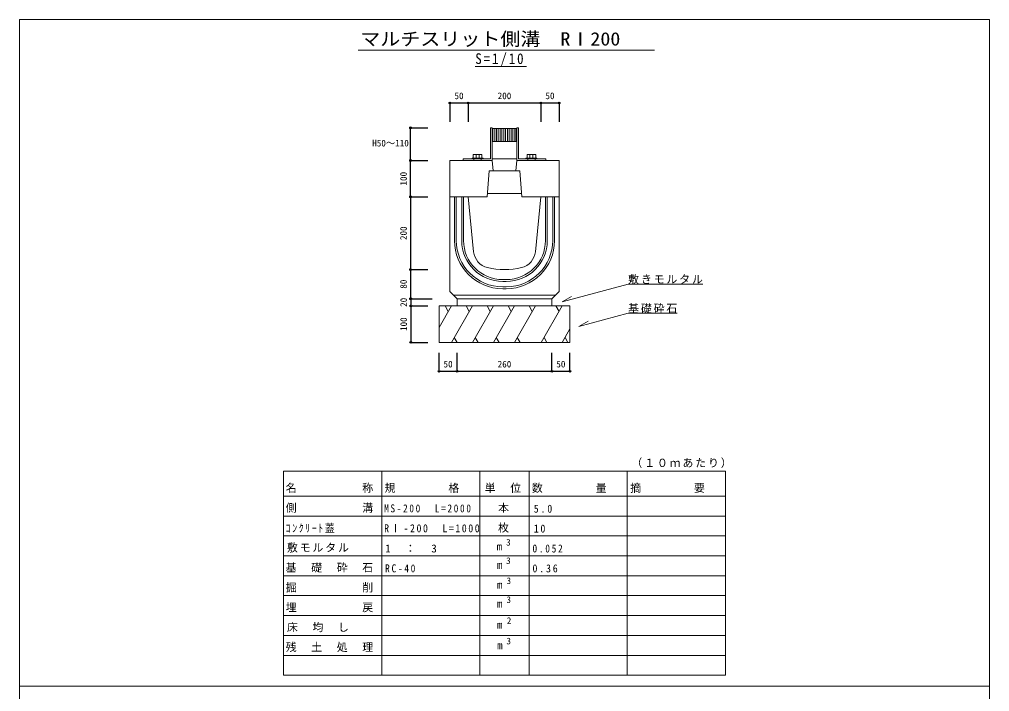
# Model space of a CAD drawing. Units: millimetres at full size, sheet at 1:10. Extents: x -1405 to 1262, y -1827 to 1839.
# Drawn here: x -1405 to 1262, y -9 to 1839 of the extents above; entities that cross this region are included whole.
import ezdxf
from ezdxf.enums import TextEntityAlignment as Align

# ---------------------------------------------------------------- set-up
doc = ezdxf.new("R2010")
doc.units = ezdxf.units.MM
doc.header["$LTSCALE"] = 10
doc.header["$PDMODE"] = 32
doc.header["$PDSIZE"] = 5
doc.layers.add('0-0_通り芯', color=7, linetype='Continuous', lineweight=18)
doc.layers.add('0-1_躯体', color=4, linetype='Continuous')
doc.styles.add('ＭＳ ゴシック', font='')
doc.styles.get('ＭＳ ゴシック').set_extended_font_data('MS Gothic')

msp = doc.modelspace()

# ---------------------------------------------------------------- linework, layer by layer
at = {"layer": '0-0_通り芯', "color": 2}
for p, q in [((-1405.07, 1839.23), (-1405.07, -1827.44)), ((-1405.07, 1839.23), (1261.6, 1839.23)), ((-110.23, 1541.27), (-110.23, 1455.77)), ((-110.23, 1541.27), (-105.73, 1541.27)), ((-103.73, 1539.27), (-103.73, 1503.27)), ((-98.73, 1539.27), (-98.73, 1503.27)), ((-93.73, 1539.27), (-93.73, 1503.27)), ((-88.73, 1539.27), (-88.73, 1503.27)), ((-83.73, 1539.27), (-83.73, 1503.27)), ((-78.73, 1539.27), (-78.73, 1503.27)), ((-73.73, 1539.27), (-73.73, 1503.27)), ((-68.73, 1539.27), (-68.73, 1503.27)), ((-63.73, 1539.27), (-63.73, 1503.27)), ((-58.73, 1539.27), (-58.73, 1503.27)), ((-53.73, 1539.27), (-53.73, 1503.27)), ((-48.73, 1539.27), (-48.73, 1503.27)), ((-43.73, 1539.27), (-43.73, 1503.27)), ((-37.73, 1541.27), (-37.73, 1503.27)), ((-37.73, 1541.27), (-33.23, 1541.27)), ((-33.23, 1541.27), (-33.23, 1455.77)), ((-105.73, 1503.27), (-105.73, 1451.27)), ((-37.73, 1503.27), (-37.73, 1451.27)), ((-157.73, 1467.77), (-133.73, 1467.77)), ((-157.73, 1467.77), (-157.73, 1457.77)), ((-149.73, 1467.77), (-149.73, 1457.77)), ((-141.73, 1467.77), (-141.73, 1457.77)), ((-133.73, 1467.77), (-133.73, 1457.77)), ((-9.73, 1467.77), (-9.73, 1457.77)), ((-9.73, 1467.77), (14.27, 1467.77)), ((-1.73, 1467.77), (-1.73, 1457.77)), ((6.27, 1467.77), (6.27, 1457.77)), ((14.27, 1467.77), (14.27, 1457.77)), ((-185.73, 1455.77), (-110.23, 1455.77)), ((-185.73, 1455.77), (-185.73, 1451.27)), ((-185.73, 1451.27), (-105.73, 1451.27)), ((-160.73, 1457.77), (-160.73, 1455.77)), ((-160.73, 1457.77), (-130.73, 1457.77)), ((-155.73, 1455.77), (-155.73, 1451.27)), ((-135.73, 1455.77), (-135.73, 1451.27)), ((-130.73, 1457.77), (-130.73, 1455.77)), ((-105.73, 1455.77), (-37.73, 1455.77)), ((-36.73, 1451.27), (43.27, 1451.27)), ((-33.23, 1455.77), (42.27, 1455.77)), ((-12.73, 1457.77), (17.27, 1457.77)), ((-12.73, 1457.77), (-12.73, 1455.77)), ((-7.73, 1455.77), (-7.73, 1451.27)), ((12.27, 1455.77), (12.27, 1451.27)), ((17.27, 1457.77), (17.27, 1455.77)), ((42.27, 1455.77), (42.27, 1451.27))]:
    msp.add_line(p, q, dxfattribs=at)
at = {"layer": '0-0_通り芯'}
for p, q in [((-473.56, 1754.23), (340.43, 1754.23)), ((-152.17, 1709.51), (-11.21, 1709.51)), ((268.04, 1111.04), (86.53, 1062.41)), ((268.04, 1111.04), (473.04, 1111.04)), ((-201.73, 1051.27), (-201.73, 1071.27)), ((58.27, 1071.27), (58.27, 1051.27)), ((86.53, 1062.41), (112.51, 1077.41)), ((-217.68, 1051.27), (-251.73, 992.29)), ((-251.73, 951.27), (-251.73, 1051.27)), ((108.27, 1051.27), (-251.73, 1051.27)), ((-234.99, 1051.27), (-226.34, 1036.28)), ((-159.95, 1051.27), (-217.68, 951.27)), ((-177.25, 1051.27), (-168.6, 1036.28)), ((-102.21, 1051.27), (-159.95, 951.27)), ((-119.52, 1051.27), (-110.87, 1036.28)), ((-44.48, 1051.27), (-102.21, 951.27)), ((-61.78, 1051.27), (-53.13, 1036.28)), ((13.26, 1051.27), (-44.48, 951.27)), ((-4.05, 1051.27), (4.6, 1036.28)), ((86.83, 1051.27), (29.1, 951.27)), ((69.53, 1051.27), (78.18, 1036.28)), ((268.04, 1031.24), (403.04, 1031.24)), ((108.27, 988.39), (86.83, 951.27)), ((-209.76, 964.98), (-201.84, 951.27)), ((-152.03, 964.98), (-144.11, 951.27)), ((-94.29, 964.98), (-86.37, 951.27)), ((-36.56, 964.98), (-28.64, 951.27)), ((37.02, 964.98), (44.94, 951.27)), ((94.75, 964.98), (102.67, 951.27)), ((-679.23, 596.77), (535.77, 596.77)), ((-679.23, 596.77), (-679.23, 473.65)), ((-409.23, 596.77), (-409.23, 473.65)), ((-139.23, 596.77), (-139.23, 473.65)), ((-4.23, 596.77), (-4.23, 473.65)), ((265.77, 596.77), (265.77, 473.65)), ((535.77, 596.77), (535.77, 473.65)), ((-679.23, 528.37), (535.77, 528.37)), ((-679.23, 473.65), (535.77, 473.65)), ((-679.23, 473.65), (-679.23, 35.89)), ((-409.23, 473.65), (-409.23, 35.89)), ((-139.23, 473.65), (-139.23, 35.89)), ((-4.23, 473.65), (-4.23, 35.89)), ((265.77, 473.65), (265.77, 35.89)), ((535.77, 473.65), (535.77, 35.89)), ((-679.23, 418.93), (535.77, 418.93)), ((-679.23, 364.21), (535.77, 364.21)), ((-679.23, 309.49), (535.77, 309.49)), ((-679.23, 254.77), (535.77, 254.77)), ((-679.23, 200.05), (535.77, 200.05)), ((-679.23, 145.33), (535.77, 145.33)), ((-679.23, 90.61), (535.77, 90.61)), ((-679.23, 35.89), (535.77, 35.89)), ((-593.73, 35.89), (315.27, 35.89))]:
    msp.add_line(p, q, dxfattribs=at)
at = {"layer": '0-0_通り芯', "color": 3}
for p, q in [((-221.73, 1451.27), (-221.73, 1351.27)), ((-221.73, 1451.27), (-185.73, 1451.27)), ((-105.73, 1451.27), (-103.23, 1423.27)), ((-37.73, 1451.27), (-40.23, 1423.27)), ((78.27, 1451.27), (43.27, 1451.27)), ((78.27, 1451.27), (78.27, 1351.27)), ((-118.98, 1360.27), (-24.49, 1360.27)), ((-221.73, 1351.27), (-221.73, 1091.27)), ((-221.73, 1351.27), (-208.62, 1351.27)), ((-209.23, 1351.27), (-209.23, 1231.27)), ((-208.62, 1351.27), (-119.73, 1351.27)), ((-204.23, 1350.27), (-204.23, 1231.27)), ((-189.23, 1350.27), (-189.23, 1231.27)), ((-184.23, 1351.27), (-184.23, 1231.27)), ((-171.73, 1351.27), (-156.65, 1200.48)), ((-23.73, 1351.27), (78.27, 1351.27)), ((28.27, 1351.27), (13.19, 1200.48)), ((40.77, 1351.27), (40.77, 1231.27)), ((45.77, 1350.27), (45.77, 1231.27)), ((60.77, 1350.27), (60.77, 1231.27)), ((65.77, 1351.27), (65.77, 1231.27)), ((78.27, 1351.27), (78.27, 1091.27)), ((-66.73, 1123.77), (-76.73, 1123.77)), ((-66.73, 1118.77), (-76.73, 1118.77)), ((-66.73, 1103.77), (-76.73, 1103.77)), ((-66.73, 1098.77), (-76.73, 1098.77)), ((-221.73, 1091.27), (-201.73, 1071.27)), ((-211.73, 1081.27), (-71.73, 1081.27)), ((-201.73, 1071.27), (58.27, 1071.27)), ((-201.73, 1071.27), (58.27, 1071.27)), ((68.27, 1081.27), (-71.73, 1081.27)), ((58.27, 1071.27), (78.27, 1091.27))]:
    msp.add_line(p, q, dxfattribs=at)
at = {"layer": '0-0_通り芯', "color": 4}
msp.add_line((-1405.07, 5.89), (1261.6, 5.89), dxfattribs=at)
at = {"layer": '0-0_通り芯', "color": 2}
for points in [[(1261.6, -1827.44), (1261.6, 1839.23), (1261.6, -1827.44)], [(-105.73, 1541.27), (-105.73, 1503.27), (-37.73, 1503.27)], [(-103.73, 1539.27), (-39.73, 1539.27), (-39.73, 1503.27)]]:
    msp.add_lwpolyline(points, dxfattribs=at)
at = {"layer": '0-0_通り芯', "color": 3}
msp.add_lwpolyline([(-119.73, 1351.27), (-113.7, 1423.27), (-29.76, 1423.27), (-23.73, 1351.27)], dxfattribs=at)
at = {"layer": '0-0_通り芯'}
for points in [[(108.27, 1051.27), (108.27, 951.27), (-251.73, 951.27)], [(268.04, 1031.24), (132.16, 994.83), (158.14, 1009.83)]]:
    msp.add_lwpolyline(points, dxfattribs=at)
at = {"layer": '0-0_通り芯', "color": 3}
for centre, radius, start, end in [((-76.73, 1231.27), 132.5, 180, 270), ((-76.73, 1231.27), 127.5, 180, 270), ((-76.73, 1231.27), 112.5, 180, 270), ((-76.73, 1231.27), 107.5, 180, 270), ((-66.73, 1231.27), 112.5, 270, 0), ((-66.73, 1231.27), 107.5, 270, 0), ((-66.73, 1231.27), 127.5, 270, 0), ((-66.73, 1231.27), 132.5, 270, 0), ((-106.89, 1205.45), 50, 185.71, 256.44), ((-36.56, 1205.45), 50, 283.56, 354.29), ((-71.73, 1351.27), 200, 256.44, 283.56)]:
    msp.add_arc(centre, radius, start, end, dxfattribs=at)
at = {"layer": '0-1_躯体', "color": 7}
for p, q in [((-221.73, 1609.41), (-171.73, 1609.41)), ((-171.73, 1609.41), (28.27, 1609.41)), ((28.27, 1609.41), (78.27, 1609.41)), ((-329.72, 1451.27), (-329.72, 1541.27)), ((-329.72, 1351.27), (-329.72, 1451.27)), ((-329.72, 1351.27), (-329.72, 1151.27)), ((-329.72, 1151.27), (-329.72, 1071.27)), ((-329.38, 1071.27), (-329.38, 1051.27)), ((-329.38, 1051.27), (-329.38, 951.27)), ((-251.73, 871.74), (-201.73, 871.74)), ((-201.73, 871.74), (58.27, 871.74)), ((58.27, 871.74), (108.27, 871.74))]:
    msp.add_line(p, q, dxfattribs=at)
at = {"layer": '0-1_躯体'}
for p, q in [((-221.73, 1609.41), (-221.73, 1557.41)), ((-171.73, 1609.41), (-171.73, 1557.41)), ((28.27, 1609.41), (28.27, 1557.41)), ((78.27, 1609.41), (78.27, 1557.41)), ((-329.72, 1541.27), (-282.19, 1541.27)), ((-329.72, 1451.27), (-282.19, 1451.27)), ((-329.72, 1451.27), (-282.19, 1451.27)), ((-329.72, 1351.27), (-282.19, 1351.27)), ((-329.72, 1351.27), (-282.19, 1351.27)), ((-329.72, 1151.27), (-282.19, 1151.27)), ((-329.72, 1071.27), (-282.19, 1071.27)), ((-329.38, 1071.27), (-270.48, 1071.27)), ((-329.38, 1071.27), (-270.48, 1071.27)), ((-329.38, 1071.27), (-282.19, 1071.27)), ((-329.38, 1051.27), (-282.19, 1051.27)), ((-329.38, 951.27), (-282.19, 951.27)), ((-251.73, 871.74), (-251.73, 922.36)), ((-201.73, 871.74), (-201.73, 922.36)), ((58.27, 871.74), (58.27, 922.36)), ((108.27, 871.74), (108.27, 922.36))]:
    msp.add_line(p, q, dxfattribs=at)
for p in [(-221.73, 1609.41), (-171.73, 1609.41), (28.27, 1609.41), (78.27, 1609.41), (-329.72, 1541.27), (-329.72, 1451.27), (-329.72, 1351.27), (-329.72, 1151.27), (-329.72, 1071.27), (-329.38, 1071.27), (-329.38, 1051.27), (-329.38, 951.27), (-251.73, 871.74), (-201.73, 871.74), (58.27, 871.74), (108.27, 871.74)]:
    msp.add_point(p, dxfattribs=at)

# ---------------------------------------------------------------- texts
at = {"layer": '0-0_通り芯', "color": 3, "style": 'ＭＳ ゴシック', "width": 1.1}
msp.add_text('マルチスリット側溝\u3000RⅠ200', height=36.66, dxfattribs=at).set_placement((-468.16, 1756.25), align=Align.BOTTOM_LEFT)
at = {"layer": '0-0_通り芯', "color": 4, "style": 'ＭＳ ゴシック'}
for s, p in [('3', (-67.21, 386.83)), ('3', (-67.21, 336.22)), ('3', (-66.04, 281.16)), ('3', (-66.31, 228.9)), ('2', (-65.41, 171.37)), ('3', (-66.31, 115.29))]:
    msp.add_text(s, height=18.33, dxfattribs=at).set_placement(p, align=Align.BOTTOM_LEFT)
at = {"layer": '0-0_通り芯', "style": 'ＭＳ ゴシック'}
for p in [(-93.31, 372.47), (-92.41, 321.85), (-92.41, 267.13), (-92.41, 215.15), (-92.32, 157.01), (-92.14, 100.92)]:
    msp.add_text('m', height=21.99, dxfattribs=at).set_placement(p, align=Align.BOTTOM_LEFT)
at = {"layer": '0-0_通り芯', "attachment_point": 7, "style": 'ＭＳ ゴシック'}
for s, insert, char_height in [('\\T1.28;\\W0.9;S=1/10', (-152.17, 1709.51), 29.33), ('\\T1.17;敷きモルタル', (268.04, 1111.04), 21.99), ('\\T1.17;基礎砕石', (268.04, 1031.24), 21.99), ('\\T1.17;（１０ｍあたり）', (277.02, 605.71), 21.99), ('\\T1.17;名\u3000\u3000\u3000\u3000\u3000称', (-673.23, 537.31), 21.99), ('\\T1.17;規\u3000\u3000\u3000\u3000格', (-401.48, 537.31), 21.99), ('\\T1.17;単\u3000位', (-126.23, 537.31), 21.99), ('\\T1.17;数\u3000\u3000\u3000\u3000量', (3.52, 537.31), 21.99), ('\\T1.17;摘\u3000\u3000\u3000\u3000要', (273.52, 537.31), 21.99), ('\\T1.17;側\u3000\u3000\u3000\u3000\u3000溝', (-673.23, 482.59), 21.99), ('\\T1.17;\u3000本', (-124.48, 482.59), 21.99), ('\\T1.36;\\W0.85;MS-200\u3000L=2000', (-402.48, 483.38), 21.99), ('\\T1.38;\\W0.9;5.0', (8.77, 482.59), 21.99), ('\\T1.33;\\W0.9;ｺﾝｸﾘｰﾄ蓋', (-673.23, 427.88), 21.99), ('\\T1.17;\u3000枚', (-124.48, 427.88), 21.99), ('\\T1.32;\\W0.9;RⅠ-200\u3000L=1000', (-402.48, 428.67), 21.99), ('\\T1.36;\\W0.9;10', (8.77, 427.88), 21.99), ('\\T1.17;敷モルタル', (-669.73, 373.15), 21.99), ('\\T1.21;1\u3000：\u30003', (-399.73, 373.15), 21.99), ('\\T1.38;\\W0.85;0.052', (5.27, 373.15), 21.99), ('\\T1.17;基\u3000礎\u3000砕\u3000石', (-673.23, 318.43), 21.99), ('\\T1.38;\\W0.85;RC-40', (-399.73, 318.43), 21.99), ('\\T1.38;\\W0.9;0.36', (5.27, 318.43), 21.99), ('\\T1.17;掘\u3000\u3000\u3000\u3000\u3000削', (-673.23, 263.71), 21.99), ('\\T1.17;埋\u3000\u3000\u3000\u3000\u3000戻', (-673.23, 208.99), 21.99), ('\\T1.17;床\u3000均\u3000し', (-669.73, 154.27), 21.99), ('\\T1.17;残\u3000土\u3000処\u3000理', (-673.23, 99.55), 21.99)]:
    msp.add_mtext(s, dxfattribs=dict(at, insert=insert, char_height=char_height))
at = {"layer": '0-1_躯体', "style": 'ＭＳ ゴシック'}
for s, p in [('50', (-209.23, 1614.41)), ('200', (-90.48, 1614.41)), ('50', (40.77, 1614.41)), ('H50～110', (-435.21, 1484.32)), ('50', (-239.23, 876.74)), ('260', (-90.48, 876.74)), ('50', (70.77, 876.74))]:
    msp.add_text(s, height=18.33, dxfattribs=at).set_placement(p, align=Align.BOTTOM_LEFT)
for s, p in [('100', (-334.72, 1382.52)), ('200', (-334.72, 1232.52)), ('80', (-334.72, 1098.77)), ('20', (-334.38, 1048.77)), ('100', (-334.38, 982.52))]:
    msp.add_text(s, height=18.33, rotation=90, dxfattribs=at).set_placement(p, align=Align.BOTTOM_LEFT)

doc.saveas('drawing.dxf')
